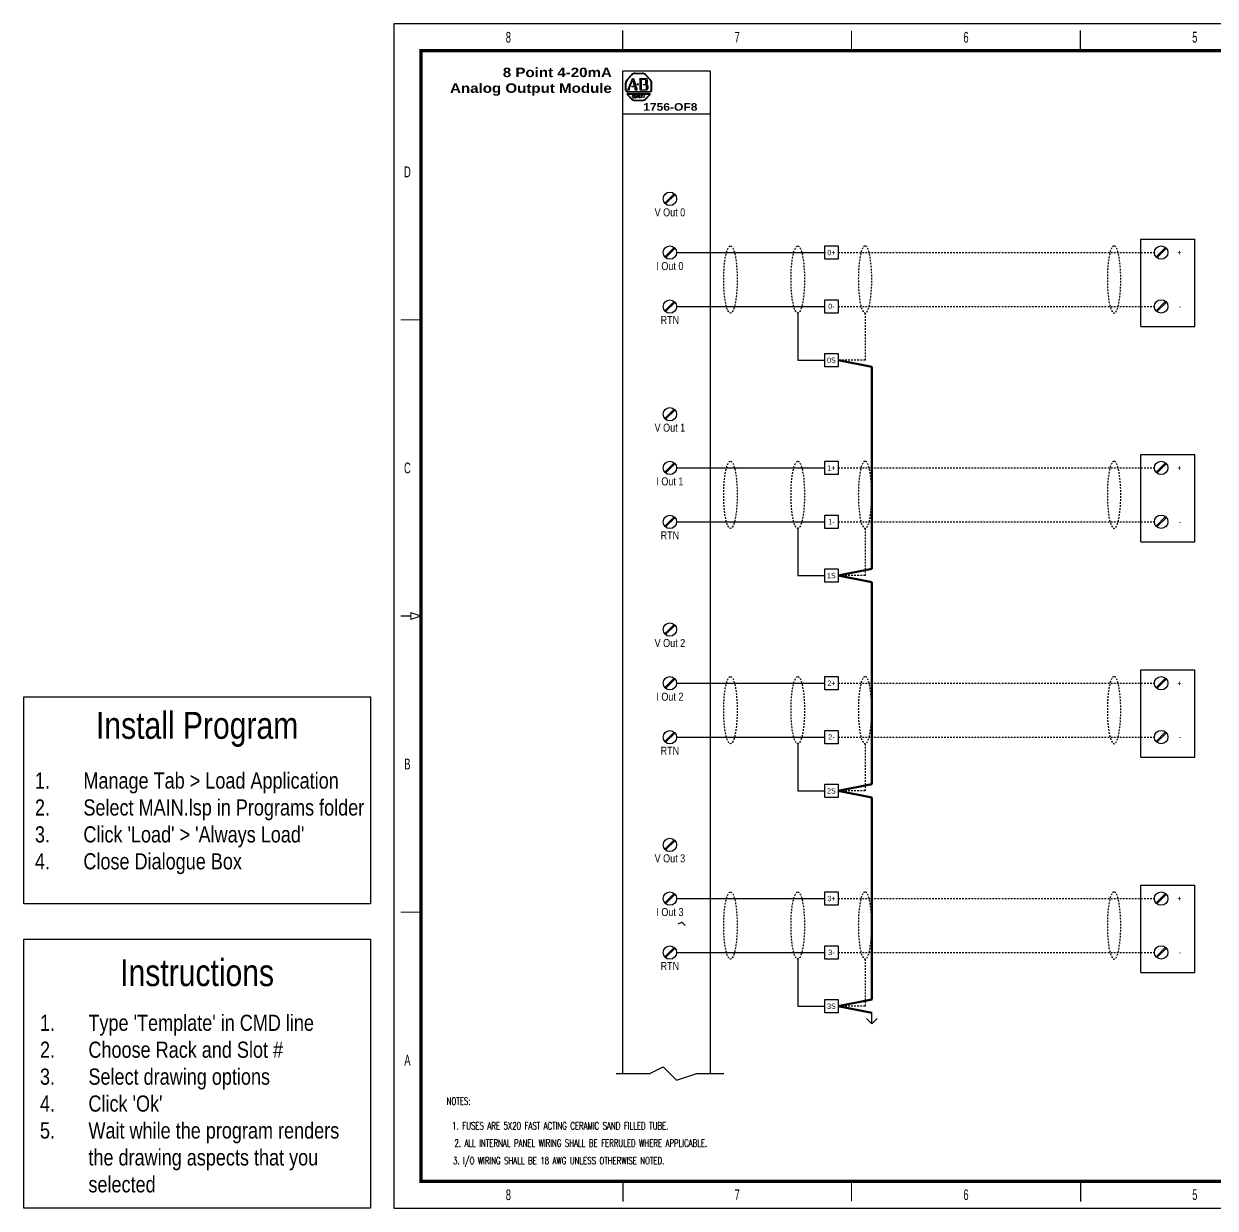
# Model space of a CAD drawing. Extents: x -28 to 136, y 0 to 88.
# Drawn here: x -27.5 to 61, y 0 to 88 of the extents above; entities that cross this region are included whole.
import ezdxf
from ezdxf.enums import TextEntityAlignment as Align

# ---------------------------------------------------------------- set-up
doc = ezdxf.new("R2010")
doc.units = 0
doc.header["$MEASUREMENT"] = 0
doc.linetypes.add('HIDDEN2', pattern=[0.1875, 0.125, -0.0625])
doc.layers.get('0').update_dxf_attribs({"linetype": 'CONTINUOUS'})
for name, color, linetype in [('DESCCHILD', 20, 'CONTINUOUS'), ('FIELD', 7, 'HIDDEN2'), ('FORM', 3, 'CONTINUOUS'), ('INSTRUCTIONS', 7, 'CONTINUOUS'), ('SYMB', 4, 'CONTINUOUS'), ('TAGS', 51, 'CONTINUOUS'), ('TERMS', 4, 'CONTINUOUS'), ('TEXT', 3, 'CONTINUOUS'), ('WIRE', 1, 'CONTINUOUS')]:
    doc.layers.add(name, color=color, linetype=linetype)
doc.layers.add('JUMPERS', color=253, linetype='CONTINUOUS', lineweight=60)
doc.styles.add('ARIAL', font='')
doc.styles.add('ARIEL', font='arial.ttf', dxfattribs={"width": 0.8, "height": 0.2})
doc.styles.add('DWG_STYLE', font='arial.ttf', dxfattribs={"width": 0.8, "height": 0.6})
doc.styles.add('ROMANS', font='ROMANS.SHX', dxfattribs={"width": 0.8, "oblique": 0.017453, "height": 0.14})
doc.styles.get('ARIAL').set_extended_font_data('Arial Black')

# ---------------------------------------------------------------- blocks, each defined once
blk = doc.blocks.new('PLC Term')
at = {"layer": 'SYMB'}
for p, q in [((-0.095, -0.08), (0.08, 0.095)), ((-0.08, -0.095), (0.095, 0.08))]:
    blk.add_line(p, q, dxfattribs=at)
blk.add_circle((0, 0), 0.125, dxfattribs=at)
at = {"layer": 'SYMB', "color": 7, "style": 'ARIEL', "width": 0.8}
blk.add_attdef('##', text='', height=0.15, dxfattribs=at).set_placement((0, 0.25), align=Align.MIDDLE_CENTER)
at = {"layer": 'SYMB', "color": 3, "style": 'ARIEL', "width": 0.8}
blk.add_attdef('TERM', text='', height=0.15, dxfattribs=at).set_placement((0, -0.25), align=Align.MIDDLE_CENTER)
blk = doc.blocks.new('Term')
at = {"layer": 'SYMB'}
blk.add_lwpolyline([(-0.125, 0.125), (0.125, 0.125), (0.125, -0.125), (-0.125, -0.125)], close=True, dxfattribs=at)
at = {"layer": 'SYMB', "style": 'ARIEL', "width": 0.8}
blk.add_attdef('STRIP', text='', height=0.15, dxfattribs=at).set_placement((0, 0.188), align=Align.CENTER)
blk.add_attdef('##', text='', height=0.1, dxfattribs=at).set_placement((0, 0), align=Align.MIDDLE_CENTER)
blk = doc.blocks.new('E00216')
at = {"layer": 'WIRE'}
for p, q in [((0, -0.2), (0, 0)), ((0, -0.2), (-0.1, -0.1)), ((0.1, -0.1), (0, -0.2))]:
    blk.add_line(p, q, dxfattribs=at)
blk = doc.blocks.new('TO BOTTOM')
at = {"layer": 'WIRE', "linetype": 'Continuous'}
blk.add_blockref('E00216', (0, 0), dxfattribs=at)
at = {"layer": 'FIELD', "style": 'ARIEL', "width": 0.8}
for tag, p in [('SIGNAL', (0, -0.375)), ('XFRN', (0, -0.59375))]:
    blk.add_attdef(tag, text='', height=0.15, dxfattribs=at).set_placement(p, align=Align.MIDDLE)
blk = doc.blocks.new('Analog Output')
at = {"layer": 'SYMB'}
for p, q in [((-0.25, -1.375), (-0.25, 0.25)), ((-0.25, 0.25), (0.75, 0.25)), ((0.75, -1.375), (0.75, 0.25)), ((0.031, -0.08), (0.205, 0.095)), ((0.045, -0.095), (0.221, 0.08)), ((0.031, -1.08), (0.205, -0.905)), ((0.045, -1.095), (0.221, -0.92)), ((-0.25, -1.375), (0.75, -1.375))]:
    blk.add_line(p, q, dxfattribs=at)
for centre in [(0.125, 0), (0.125, -1)]:
    blk.add_circle(centre, 0.125, dxfattribs=at)
at = {"layer": 'DESCCHILD', "style": 'ARIEL', "width": 0.8}
blk.add_attdef('DESC1', text='', height=0.15, dxfattribs=at).set_placement((0.25, 0.625), align=Align.CENTER)
blk.add_attdef('DESC2', text='', height=0.15, dxfattribs=at).set_placement((0.25, 0.5), align=Align.MIDDLE_CENTER)
at = {"layer": 'TAGS', "style": 'ARIEL', "width": 0.8}
blk.add_attdef('TAG', text='', height=0.15, dxfattribs=at).set_placement((0.25, -1.625), align=Align.CENTER)
at = {"layer": 'TEXT', "style": 'ARIEL', "width": 0.8}
for tag, p in [('T1', (0.5, 0)), ('T2', (0.5, -1))]:
    blk.add_attdef(tag, text='', height=0.1, dxfattribs=at).set_placement(p, align=Align.MIDDLE_RIGHT)
blk.add_attdef('RANGE', text='', height=0.15, dxfattribs=at).set_placement((0.25, -1.875), align=Align.CENTER)

msp = doc.modelspace()

# ---------------------------------------------------------------- linework, layer by layer
for p, q in [((17, 84.5), (23.5, 84.5)), ((17, 10), (17, 84.5)), ((17.28, 83.82), (17.636, 84.22)), ((17.28, 83.74), (17.64, 84.18)), ((17.92, 84.34), (18.44, 84.34)), ((17.92, 84.3), (18.44, 84.3)), ((18.68, 84.22), (19.04, 83.82)), ((18.724, 84.22), (19.08, 83.82)), ((23.5, 84.5), (23.5, 10)), ((17.2, 83.06), (17.2, 83.62)), ((17.24, 83.06), (17.24, 83.58)), ((17.4, 83.14), (17.72, 83.94)), ((17.48, 83.18), (17.72, 83.82)), ((17.68, 83.34), (17.68, 83.38)), ((17.68, 83.38), (17.88, 83.38)), ((17.68, 83.34), (17.88, 83.34)), ((17.72, 83.94), (17.8, 83.94)), ((17.72, 83.82), (17.88, 83.38)), ((17.76, 83.9), (18, 83.14)), ((17.8, 83.94), (18.04, 83.18)), ((17.88, 83.34), (17.92, 83.18)), ((18.08, 83.54), (18.16, 83.54)), ((18.08, 83.5), (18.08, 83.54)), ((18.08, 83.5), (18.16, 83.5)), ((18.16, 83.5), (18.16, 83.54)), ((18.28, 83.94), (18.72, 83.94)), ((18.28, 83.176), (18.28, 83.86)), ((18.36, 83.1), (18.36, 83.9)), ((18.4, 83.1), (18.4, 83.9)), ((18.4, 83.9), (18.64, 83.9)), ((18.52, 83.5), (18.68, 83.5)), ((18.72, 83.58), (18.72, 83.82)), ((18.76, 83.18), (18.76, 83.42)), ((18.8, 83.62), (18.8, 83.82)), ((18.84, 83.62), (18.84, 83.82)), ((18.84, 83.22), (18.84, 83.38)), ((18.88, 83.22), (18.88, 83.38)), ((19.12, 83.1), (19.12, 83.62)), ((19.16, 83.06), (19.16, 83.62)), ((17.32, 82.98), (19, 82.98)), ((17.32, 82.94), (19.04, 82.94)), ((17.32, 82.74), (17.32, 82.78)), ((17.32, 82.74), (17.68, 82.38)), ((17.36, 83.1), (17.48, 83.1)), ((17.36, 82.82), (19, 82.82)), ((17.36, 82.74), (17.684, 82.42)), ((17.4, 82.78), (18.96, 82.78)), ((17.72, 82.54), (17.72, 82.66)), ((17.76, 82.7), (17.8, 82.7)), ((17.76, 82.5), (17.8, 82.5)), ((17.8, 82.5), (17.84, 82.46)), ((17.84, 82.54), (17.84, 82.66)), ((17.88, 82.34), (18.48, 82.34)), ((17.92, 83.1), (18.08, 83.1)), ((17.92, 82.5), (17.92, 82.7)), ((17.92, 82.5), (18, 82.5)), ((18, 82.5), (18, 82.7)), ((18.08, 82.5), (18.12, 82.7)), ((18.08, 82.58), (18.16, 82.58)), ((18.12, 82.7), (18.16, 82.5)), ((18.24, 82.5), (18.24, 82.7)), ((18.24, 82.5), (18.28, 82.5)), ((18.28, 83.1), (18.76, 83.1)), ((18.36, 82.5), (18.36, 82.7)), ((18.4, 82.7), (18.48, 82.7)), ((18.44, 82.5), (18.44, 82.7)), ((18.56, 82.7), (18.6, 82.62)), ((18.6, 82.62), (18.64, 82.7)), ((18.6, 82.5), (18.6, 82.62)), ((18.68, 82.42), (19, 82.74)), ((18.68, 82.42), (19, 82.74)), ((18.68, 82.38), (19.04, 82.74)), ((19.04, 82.74), (19.04, 82.78)), ((17.88, 82.3), (18.52, 82.3)), ((17, 81.3), (23.5, 81.3)), ((21.125, 21.125), (21.375, 21.25)), ((21.375, 21.25), (21.625, 21)), ((16.5, 10), (19, 10)), ((19, 10), (20, 10.5)), ((20, 10.5), (21, 9.5)), ((21, 9.5), (22.5, 10)), ((22.5, 10), (24.5, 10))]:
    msp.add_line(p, q)
for centre, radius, start, end in [((17.92, 83.94), 0.4, 90, 135), ((17.92, 83.94), 0.36, 90, 135), ((18.44, 83.94), 0.4, 45, 90), ((18.44, 83.94), 0.36, 45, 90), ((17.6, 83.58), 0.4, 139, 176), ((17.6, 83.58), 0.4, 139, 176), ((17.64, 83.54), 0.4, 139, 176), ((17.64, 83.54), 0.4, 139, 176), ((18.12, 83.86), 0.16, 1, 25), ((18.64, 83.82), 0.08, 0, 90), ((18.64, 83.58), 0.08, 270, 0), ((18.68, 83.42), 0.08, 0, 90), ((18.72, 83.82), 0.12, 0, 90), ((18.76, 83.62), 0.08, 270, 0), ((18.76, 83.38), 0.12, 0, 90), ((18.76, 83.22), 0.12, 270, 0), ((18.72, 83.58), 0.4, 4, 41), ((18.72, 83.58), 0.4, 4, 41), ((18.76, 83.58), 0.4, 4, 41), ((18.76, 83.58), 0.4, 4, 41), ((17.32, 83.06), 0.12, 180, 270), ((17.32, 83.06), 0.12, 180, 270), ((17.36, 83.1), 0.12, 180, 270), ((17.36, 83.1), 0.12, 180, 270), ((17.36, 82.78), 0.04, 90, 225), ((17.4, 82.74), 0.04, 90, 225), ((17.2, 83.26), 0.24, 320, 337), ((17.64, 83.1), 0.16, 159, 187), ((17.88, 82.62), 0.32, 225, 270), ((17.88, 82.62), 0.28, 225, 270), ((17.8, 82.62), 0.088, 117, 153), ((17.8, 82.58), 0.088, 207, 243), ((17.76, 82.62), 0.088, 27, 63), ((17.76, 82.58), 0.088, 297, 333), ((17.768, 83.132), 0.16, 351, 18), ((18.24, 83.22), 0.2, 199, 219), ((18.12, 83.18), 0.16, 337, 359), ((18.48, 82.62), 0.28, 270, 315), ((18.48, 82.62), 0.32, 270, 315), ((18.68, 83.18), 0.08, 270, 0), ((18.96, 82.74), 0.04, 315, 90), ((19, 83.1), 0.12, 270, 0), ((19, 82.78), 0.04, 321, 90), ((19.04, 83.06), 0.12, 270, 0)]:
    msp.add_arc(centre, radius, start, end)
at = {"layer": 'FIELD'}
for p, q in [((33, 71.004), (56.5, 71.004)), ((33, 67.004), (56.5, 67.004)), ((35, 66.504), (35, 63.004)), ((35, 63.004), (33, 63.004)), ((33, 55.004), (56.5, 55.004)), ((33, 51.004), (56.5, 51.004)), ((35, 50.504), (35, 47.004)), ((35, 47.004), (33, 47.004)), ((33, 39.004), (56.5, 39.004)), ((33, 35.004), (56.5, 35.004)), ((35, 34.504), (35, 31.004)), ((35, 31.004), (33, 31.004)), ((33, 23.004), (56.5, 23.004)), ((33, 19.004), (56.5, 19.004)), ((35, 18.504), (35, 15.004)), ((35, 15.004), (33, 15.004))]:
    msp.add_line(p, q, dxfattribs=at)
at = {"layer": 'FIELD', "linetype": 'HIDDEN2', "extrusion": (0, 0, -1)}
for centre in [(35, 69.004), (53.5, 69.004), (35, 53.004), (53.5, 53.004), (35, 37.004), (53.5, 37.004), (35, 21.004), (53.5, 21.004)]:
    msp.add_ellipse(centre, major_axis=(0, 2.5), ratio=0.2, dxfattribs=at)
at = {"layer": 'FORM', "linetype": 'Continuous'}
for p, q in [((17, 86), (17, 87.5)), ((51, 86), (51, 87.5)), ((17, 2), (17, 0.5)), ((51, 2), (51, 0.5))]:
    msp.add_line(p, q, dxfattribs=at)
msp.add_lwpolyline([(0, 0), (136, 0), (136, 88), (0, 88), (0, 0)], dxfattribs=at)
for points, const_width in [([(34, 86), (34, 87.5)], 0.08), ([(4, 2), (134, 2), (134, 86), (2, 86), (2, 2), (4, 2)], 0.24), ([(0.5, 66), (2, 66)], 0.08), ([(0.5, 44), (1.25, 44), (1.25, 43.75), (2, 44), (1.25, 44.25), (1.25, 44)], 0.08), ([(0.5, 22), (2, 22)], 0.08), ([(34, 2), (34, 0.5)], 0.08)]:
    msp.add_lwpolyline(points, dxfattribs=dict(at, const_width=const_width))
at = {"layer": 'INSTRUCTIONS'}
for points in [[(-27.5, 38), (-1.75, 38), (-1.75, 22.625), (-27.5, 22.625)], [(-27.5, 20), (-1.75, 20), (-1.75, 0), (-27.5, 0)]]:
    msp.add_lwpolyline(points, close=True, dxfattribs=at)
at = {"layer": 'JUMPERS'}
for p, q in [((35.5, 62.504), (33, 63.004)), ((35.5, 47.504), (35.5, 62.504)), ((33, 47.004), (35.5, 47.504)), ((35.5, 46.504), (33, 47.004)), ((35.5, 31.504), (35.5, 46.504)), ((33, 31.004), (35.5, 31.504)), ((35.5, 30.504), (33, 31.004)), ((35.5, 15.504), (35.5, 30.504)), ((33, 15.004), (35.5, 15.504)), ((35.5, 14.504), (33, 15.004))]:
    msp.add_line(p, q, dxfattribs=at)
at = {"layer": 'WIRE'}
for p, q in [((21, 71.004), (32, 71.004)), ((21, 67.004), (32, 67.004)), ((30, 66.504), (30, 63.004)), ((30, 63.004), (32, 63.004)), ((21, 55.004), (32, 55.004)), ((21, 51.004), (32, 51.004)), ((30, 50.504), (30, 47.004)), ((30, 47.004), (32, 47.004)), ((21, 39.004), (32, 39.004)), ((21, 35.004), (32, 35.004)), ((30, 34.504), (30, 31.004)), ((30, 31.004), (32, 31.004)), ((21, 23.004), (32, 23.004)), ((21, 19.004), (32, 19.004)), ((30, 18.504), (30, 15.004)), ((30, 15.004), (32, 15.004))]:
    msp.add_line(p, q, dxfattribs=at)
at = {"layer": 'WIRE', "linetype": 'HIDDEN2'}
for centre in [(25, 69.004), (30, 69.004), (25, 53.004), (30, 53.004), (25, 37.004), (30, 37.004), (25, 21.004), (30, 21.004)]:
    msp.add_ellipse(centre, major_axis=(0, 2.5), ratio=0.2, dxfattribs=at)

# ---------------------------------------------------------------- block references
at = {"layer": 'FIELD'}
ref = msp.add_blockref('Term', (32.5, 71.004), dxfattribs=dict(at, xscale=4, yscale=4, zscale=4))
ref.add_attrib('##', '0+', dxfattribs={"layer": 'SYMB', "height": 0.4, "style": 'ARIEL', "width": 0.8}).set_placement((32.5, 71.004), align=Align.MIDDLE_CENTER)
ref = msp.add_blockref('Term', (32.5, 67.004), dxfattribs=dict(at, xscale=4, yscale=4, zscale=4))
ref.add_attrib('##', '0-', dxfattribs={"layer": 'SYMB', "height": 0.4, "style": 'ARIEL', "width": 0.8}).set_placement((32.5, 67.004), align=Align.MIDDLE_CENTER)
ref = msp.add_blockref('Term', (32.5, 63.004), dxfattribs=dict(at, xscale=4, yscale=4, zscale=4))
ref.add_attrib('##', '0S', dxfattribs={"layer": 'SYMB', "height": 0.4, "style": 'ARIEL', "width": 0.8}).set_placement((32.5, 63.004), align=Align.MIDDLE_CENTER)
ref = msp.add_blockref('Term', (32.5, 55.004), dxfattribs=dict(at, xscale=4, yscale=4, zscale=4))
ref.add_attrib('##', '1+', dxfattribs={"layer": 'SYMB', "height": 0.4, "style": 'ARIEL', "width": 0.8}).set_placement((32.5, 55.004), align=Align.MIDDLE_CENTER)
ref = msp.add_blockref('Term', (32.5, 51.004), dxfattribs=dict(at, xscale=4, yscale=4, zscale=4))
ref.add_attrib('##', '1-', dxfattribs={"layer": 'SYMB', "height": 0.4, "style": 'ARIEL', "width": 0.8}).set_placement((32.5, 51.004), align=Align.MIDDLE_CENTER)
ref = msp.add_blockref('Term', (32.5, 47.004), dxfattribs=dict(at, xscale=4, yscale=4, zscale=4))
ref.add_attrib('##', '1S', dxfattribs={"layer": 'SYMB', "height": 0.4, "style": 'ARIEL', "width": 0.8}).set_placement((32.5, 47.004), align=Align.MIDDLE_CENTER)
ref = msp.add_blockref('Term', (32.5, 39.004), dxfattribs=dict(at, xscale=4, yscale=4, zscale=4))
ref.add_attrib('##', '2+', dxfattribs={"layer": 'SYMB', "height": 0.4, "style": 'ARIEL', "width": 0.8}).set_placement((32.5, 39.004), align=Align.MIDDLE_CENTER)
ref = msp.add_blockref('Term', (32.5, 35.004), dxfattribs=dict(at, xscale=4, yscale=4, zscale=4))
ref.add_attrib('##', '2-', dxfattribs={"layer": 'SYMB', "height": 0.4, "style": 'ARIEL', "width": 0.8}).set_placement((32.5, 35.004), align=Align.MIDDLE_CENTER)
ref = msp.add_blockref('Term', (32.5, 31.004), dxfattribs=dict(at, xscale=4, yscale=4, zscale=4))
ref.add_attrib('##', '2S', dxfattribs={"layer": 'SYMB', "height": 0.4, "style": 'ARIEL', "width": 0.8}).set_placement((32.5, 31.004), align=Align.MIDDLE_CENTER)
ref = msp.add_blockref('Term', (32.5, 23.004), dxfattribs=dict(at, xscale=4, yscale=4, zscale=4))
ref.add_attrib('##', '3+', dxfattribs={"layer": 'SYMB', "height": 0.4, "style": 'ARIEL', "width": 0.8}).set_placement((32.5, 23.004), align=Align.MIDDLE_CENTER)
ref = msp.add_blockref('Term', (32.5, 19.004), dxfattribs=dict(at, xscale=4, yscale=4, zscale=4))
ref.add_attrib('##', '3-', dxfattribs={"layer": 'SYMB', "height": 0.4, "style": 'ARIEL', "width": 0.8}).set_placement((32.5, 19.004), align=Align.MIDDLE_CENTER)
ref = msp.add_blockref('Term', (32.5, 15.004), dxfattribs=dict(at, xscale=4, yscale=4, zscale=4))
ref.add_attrib('##', '3S', dxfattribs={"layer": 'SYMB', "height": 0.4, "style": 'ARIEL', "width": 0.8}).set_placement((32.5, 15.004), align=Align.MIDDLE_CENTER)
at = {"layer": 'FIELD', "xscale": 4, "yscale": 4, "zscale": 4}
msp.add_blockref('TO BOTTOM', (35.5, 14.504), dxfattribs=at)
at = {"layer": 'TERMS'}
ref = msp.add_blockref('Analog Output', (56.5, 71.004), dxfattribs=dict(at, xscale=4, yscale=4, zscale=4))
ref.add_attrib('T1', '+', dxfattribs={"layer": 'TEXT', "height": 0.4, "style": 'ARIEL', "width": 0.8}).set_placement((58.5, 71.004), align=Align.MIDDLE_RIGHT)
ref.add_attrib('T2', '-', dxfattribs={"layer": 'TEXT', "height": 0.4, "style": 'ARIEL', "width": 0.8}).set_placement((58.5, 67.004), align=Align.MIDDLE_RIGHT)
ref = msp.add_blockref('Analog Output', (56.5, 55.004), dxfattribs=dict(at, xscale=4, yscale=4, zscale=4))
ref.add_attrib('T1', '+', dxfattribs={"layer": 'TEXT', "height": 0.4, "style": 'ARIEL', "width": 0.8}).set_placement((58.5, 55.004), align=Align.MIDDLE_RIGHT)
ref.add_attrib('T2', '-', dxfattribs={"layer": 'TEXT', "height": 0.4, "style": 'ARIEL', "width": 0.8}).set_placement((58.5, 51.004), align=Align.MIDDLE_RIGHT)
ref = msp.add_blockref('Analog Output', (56.5, 39.004), dxfattribs=dict(at, xscale=4, yscale=4, zscale=4))
ref.add_attrib('T1', '+', dxfattribs={"layer": 'TEXT', "height": 0.4, "style": 'ARIEL', "width": 0.8}).set_placement((58.5, 39.004), align=Align.MIDDLE_RIGHT)
ref.add_attrib('T2', '-', dxfattribs={"layer": 'TEXT', "height": 0.4, "style": 'ARIEL', "width": 0.8}).set_placement((58.5, 35.004), align=Align.MIDDLE_RIGHT)
ref = msp.add_blockref('Analog Output', (56.5, 23.004), dxfattribs=dict(at, xscale=4, yscale=4, zscale=4))
ref.add_attrib('T1', '+', dxfattribs={"layer": 'TEXT', "height": 0.4, "style": 'ARIEL', "width": 0.8}).set_placement((58.5, 23.004), align=Align.MIDDLE_RIGHT)
ref.add_attrib('T2', '-', dxfattribs={"layer": 'TEXT', "height": 0.4, "style": 'ARIEL', "width": 0.8}).set_placement((58.5, 19.004), align=Align.MIDDLE_RIGHT)
at = {"layer": 'TEXT'}
ref = msp.add_blockref('PLC Term', (20.5, 74.994), dxfattribs=dict(at, xscale=4, yscale=4, zscale=4))
ref.add_attrib('TERM', 'V Out 0', dxfattribs={"layer": 'SYMB', "color": 3, "height": 0.6, "style": 'ARIEL', "width": 0.8}).set_placement((20.5, 73.994), align=Align.MIDDLE_CENTER)
ref = msp.add_blockref('PLC Term', (20.5, 71.004), dxfattribs=dict(at, xscale=4, yscale=4, zscale=4))
ref.add_attrib('TERM', 'I Out 0', dxfattribs={"layer": 'SYMB', "color": 3, "height": 0.6, "style": 'ARIEL', "width": 0.8}).set_placement((20.5, 70.004), align=Align.MIDDLE_CENTER)
ref = msp.add_blockref('PLC Term', (20.5, 66.994), dxfattribs=dict(at, xscale=4, yscale=4, zscale=4))
ref.add_attrib('TERM', 'RTN', dxfattribs={"layer": 'SYMB', "color": 3, "height": 0.6, "style": 'ARIEL', "width": 0.8}).set_placement((20.5, 65.994), align=Align.MIDDLE_CENTER)
ref = msp.add_blockref('PLC Term', (20.5, 58.994), dxfattribs=dict(at, xscale=4, yscale=4, zscale=4))
ref.add_attrib('TERM', 'V Out 1', dxfattribs={"layer": 'SYMB', "color": 3, "height": 0.6, "style": 'ARIEL', "width": 0.8}).set_placement((20.5, 57.994), align=Align.MIDDLE_CENTER)
ref = msp.add_blockref('PLC Term', (20.5, 55.004), dxfattribs=dict(at, xscale=4, yscale=4, zscale=4))
ref.add_attrib('TERM', 'I Out 1', dxfattribs={"layer": 'SYMB', "color": 3, "height": 0.6, "style": 'ARIEL', "width": 0.8}).set_placement((20.5, 54.004), align=Align.MIDDLE_CENTER)
ref = msp.add_blockref('PLC Term', (20.5, 50.994), dxfattribs=dict(at, xscale=4, yscale=4, zscale=4))
ref.add_attrib('TERM', 'RTN', dxfattribs={"layer": 'SYMB', "color": 3, "height": 0.6, "style": 'ARIEL', "width": 0.8}).set_placement((20.5, 49.994), align=Align.MIDDLE_CENTER)
ref = msp.add_blockref('PLC Term', (20.5, 42.994), dxfattribs=dict(at, xscale=4, yscale=4, zscale=4))
ref.add_attrib('TERM', 'V Out 2', dxfattribs={"layer": 'SYMB', "color": 3, "height": 0.6, "style": 'ARIEL', "width": 0.8}).set_placement((20.5, 41.994), align=Align.MIDDLE_CENTER)
ref = msp.add_blockref('PLC Term', (20.5, 39.004), dxfattribs=dict(at, xscale=4, yscale=4, zscale=4))
ref.add_attrib('TERM', 'I Out 2', dxfattribs={"layer": 'SYMB', "color": 3, "height": 0.6, "style": 'ARIEL', "width": 0.8}).set_placement((20.5, 38.004), align=Align.MIDDLE_CENTER)
ref = msp.add_blockref('PLC Term', (20.5, 34.994), dxfattribs=dict(at, xscale=4, yscale=4, zscale=4))
ref.add_attrib('TERM', 'RTN', dxfattribs={"layer": 'SYMB', "color": 3, "height": 0.6, "style": 'ARIEL', "width": 0.8}).set_placement((20.5, 33.994), align=Align.MIDDLE_CENTER)
ref = msp.add_blockref('PLC Term', (20.5, 26.994), dxfattribs=dict(at, xscale=4, yscale=4, zscale=4))
ref.add_attrib('TERM', 'V Out 3', dxfattribs={"layer": 'SYMB', "color": 3, "height": 0.6, "style": 'ARIEL', "width": 0.8}).set_placement((20.5, 25.994), align=Align.MIDDLE_CENTER)
ref = msp.add_blockref('PLC Term', (20.5, 23.004), dxfattribs=dict(at, xscale=4, yscale=4, zscale=4))
ref.add_attrib('TERM', 'I Out 3', dxfattribs={"layer": 'SYMB', "color": 3, "height": 0.6, "style": 'ARIEL', "width": 0.8}).set_placement((20.5, 22.004), align=Align.MIDDLE_CENTER)
ref = msp.add_blockref('PLC Term', (20.5, 18.994), dxfattribs=dict(at, xscale=4, yscale=4, zscale=4))
ref.add_attrib('TERM', 'RTN', dxfattribs={"layer": 'SYMB', "color": 3, "height": 0.6, "style": 'ARIEL', "width": 0.8}).set_placement((20.5, 17.994), align=Align.MIDDLE_CENTER)

# ---------------------------------------------------------------- texts
at = {"layer": 'FORM', "linetype": 'Continuous', "width": 0.65}
for s, p in [('8', (8.5, 87)), ('7', (25.5, 87)), ('6', (42.5, 87)), ('5', (59.5, 87)), ('D', (1, 77)), ('C', (1, 55)), ('B', (1, 33)), ('A', (1, 11)), ('8', (8.5, 1)), ('7', (25.5, 1)), ('6', (42.5, 1)), ('5', (59.5, 1))]:
    msp.add_text(s, height=0.8, dxfattribs=at).set_placement(p, align=Align.MIDDLE)
at = {"layer": 'INSTRUCTIONS', "attachment_point": 1, "style": 'DWG_STYLE'}
for s, width, heights, insert, char_height in [('\\pxqc;Install Program', 25.75, [2.5], (-27.5, 36.875), 2), ("\\pxi-3,l4,t4;1.^IManage Tab > Load Application\\P2.^ISelect MAIN.lsp in Programs folder\\P3.^IClick 'Load' > 'Always Load'\\P4.^IClose Dialogue Box", 25.75, [10], (-27.875, 32.375), 1.2), ('\\pxqc;Instructions', 25.75, [2.5], (-27.5, 18.5), 2), ("\\P\\pxi-3,l4,t4;1.^IType 'Template' in CMD line\\P2.^IChoose Rack and Slot #\\P3.^ISelect drawing options\\P4.^IClick 'Ok'\\P5.^IWait while the program renders the drawing aspects that you selected", 24.875, [16.125], (-27.5, 16.375), 1.2)]:
    msp.add_mtext_dynamic_manual_height_columns(s, width=width, gutter_width=3, heights=heights, dxfattribs=dict(at, insert=insert, char_height=char_height))
at = {"layer": 'TEXT', "color": 3, "linetype": 'ByBlock', "style": 'ROMANS', "width": 0.7}
for s, height, p in [('NOTES:', 0.5407, (4.802, 7.686)), ('1. FUSES ARE 5X20 FAST ACTING CERAMIC SAND FILLED TUBE.', 0.54068, (12.357, 5.851)), ('2. ALL INTERNAL PANEL WIRING SHALL BE FERRULED WHERE APPLICABLE.', 0.54068, (13.883, 4.569)), ('3. I/O WIRING SHALL BE 18 AWG UNLESS OTHERWISE NOTED.', 0.54068, (12.236, 3.261))]:
    msp.add_text(s, height=height, dxfattribs=at).set_placement(p, align=Align.CENTER)
at = {"layer": 'TEXT', "insert": (16.188, 81.487), "char_height": 0.70142, "width": 14.13667, "attachment_point": 9, "style": 'ARIAL'}
msp.add_mtext('8 Point 4-20mA\\PAnalog Output Module\\P ', dxfattribs=at)
at = {"layer": 'TEXT', "insert": (20.531, 81.537), "char_height": 0.56, "attachment_point": 8, "style": 'ARIAL'}
msp.add_mtext_dynamic_manual_height_columns('1756-OF8', width=3.25, gutter_width=4, heights=[0], dxfattribs=at)

doc.saveas('drawing.dxf')
